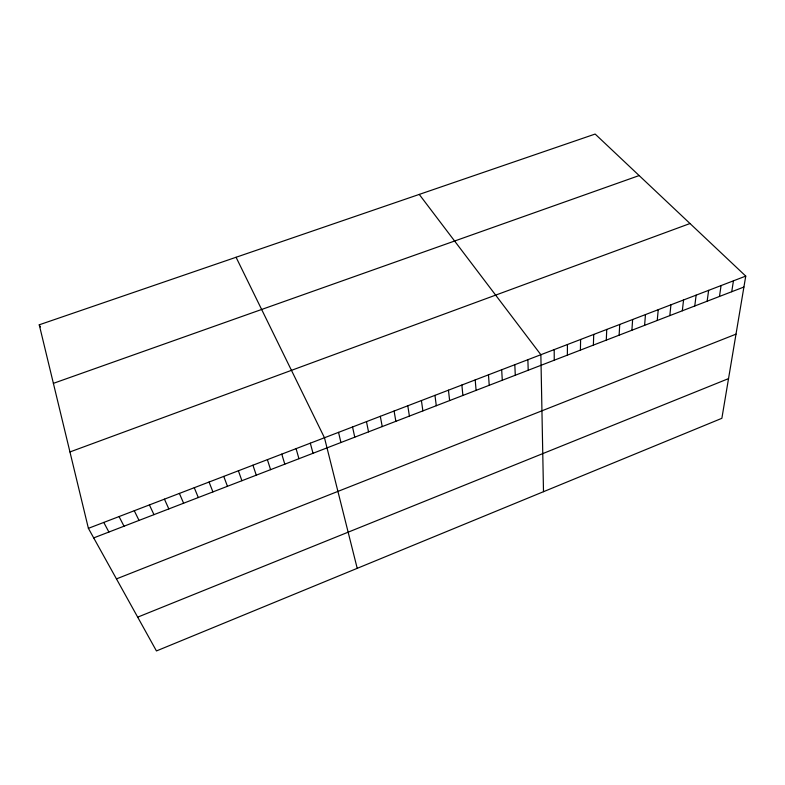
<?xml version="1.0" encoding="UTF-8"?>
<svg xmlns="http://www.w3.org/2000/svg" width="785" height="785" viewBox="0 0 785 785"><rect width="100%" height="100%" fill="white"/><g stroke="black" fill="none" stroke-linecap="round" stroke-linejoin="round"><path stroke-width="1.18" d="M567.369 355.144L567.437 344.527M580.409 350.11L580.615 339.473M593.381 345.106L593.725 334.439M606.285 340.121L606.756 329.435M619.13 335.175L619.728 324.46M631.896 330.24L632.631 319.515M644.603 325.343L645.466 314.589M657.241 320.466L658.232 309.692M669.821 315.609L670.93 304.815M682.322 310.791L683.558 299.968M694.774 305.983L696.128 295.15M707.148 301.204L708.629 290.352M719.472 296.455L721.072 285.573M731.728 291.726L733.445 280.834M745.75 276.104L721.866 418.307L156.441 650.942L88.391 528.334L39.25 324.804L595.148 134.058L745.75 276.104L88.391 528.334M137.689 617.147L728.539 378.615M116.455 578.898L736.006 334.145M93.7 537.902L743.915 287.025M69.953 451.944L690.005 223.529M53.39 383.345L639.147 175.565M419.249 194.415L540.865 354.722L543.495 491.695M103.777 522.437L108.899 532.044M119.065 516.569L124.01 526.205M39.25 324.804L40.32 326.962M236.069 257.264L324.47 437.755L357.214 568.33M134.274 510.731L139.033 520.416M149.405 504.932L153.968 514.646M164.438 499.162L168.834 508.915M179.392 493.422L183.612 503.214M194.268 487.711L198.301 497.543M209.055 482.039L212.921 491.901M223.754 476.397L227.454 486.298M238.385 470.784L241.908 480.714M252.927 465.201L256.283 475.17M267.391 459.657L270.58 469.656M281.776 454.132L284.798 464.171M296.082 448.647L298.948 458.715M310.31 443.182L313.019 453.279M338.541 432.358L340.925 442.514M352.543 426.981L354.761 437.176M366.467 421.643L368.538 431.858M380.313 416.325L382.226 426.579M394.09 411.046L395.856 421.319M407.788 405.786L409.407 416.089M421.417 400.556L422.879 410.889M434.968 395.355L436.293 405.717M448.451 390.184L449.628 400.566M461.865 385.033L462.895 395.454M475.21 379.92L476.093 390.361M488.476 374.828L489.232 385.288M501.674 369.755L502.292 380.254M514.813 364.721L515.284 375.24M527.873 359.707L528.207 370.255M554.19 349.61L554.249 360.207"/></g></svg>
